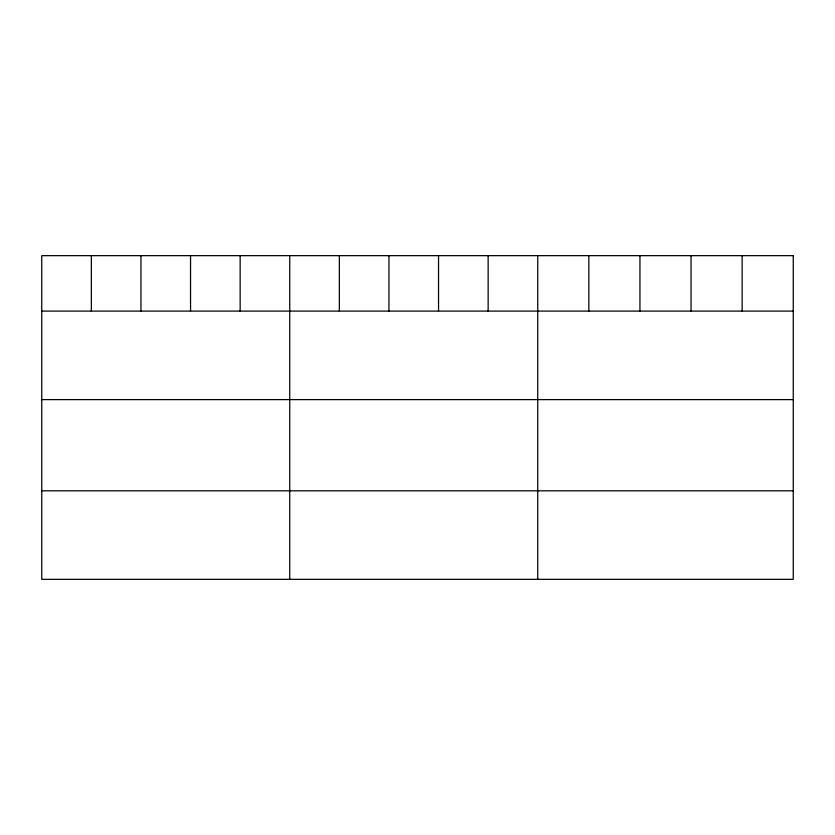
<?xml version="1.0" encoding="UTF-8"?>
<svg xmlns="http://www.w3.org/2000/svg" width="835" height="835" viewBox="0 0 835 835"><rect width="100%" height="100%" fill="white"/><g stroke="black" fill="none" stroke-linecap="round" stroke-linejoin="round"><path stroke-width="1.25" d="M41.75 311.09L793.25 311.09M41.75 399.61L793.25 399.61M41.75 490.823L793.25 490.823M742.148 255.656L742.148 311.09M691.046 255.656L691.046 311.09M639.944 255.656L639.944 311.09M588.842 255.656L588.842 311.09M537.74 255.656L537.74 579.344M488.141 255.656L488.141 311.09M438.542 255.656L438.542 311.09M388.943 255.656L388.943 311.09M339.344 255.656L339.344 311.09M289.745 255.656L289.745 579.344M240.146 255.656L240.146 311.09M190.547 255.656L190.547 311.09M140.948 255.656L140.948 311.09M91.349 255.656L91.349 311.09M793.25 255.656L41.75 255.656L41.75 579.344L793.25 579.344L793.25 255.656"/></g></svg>
